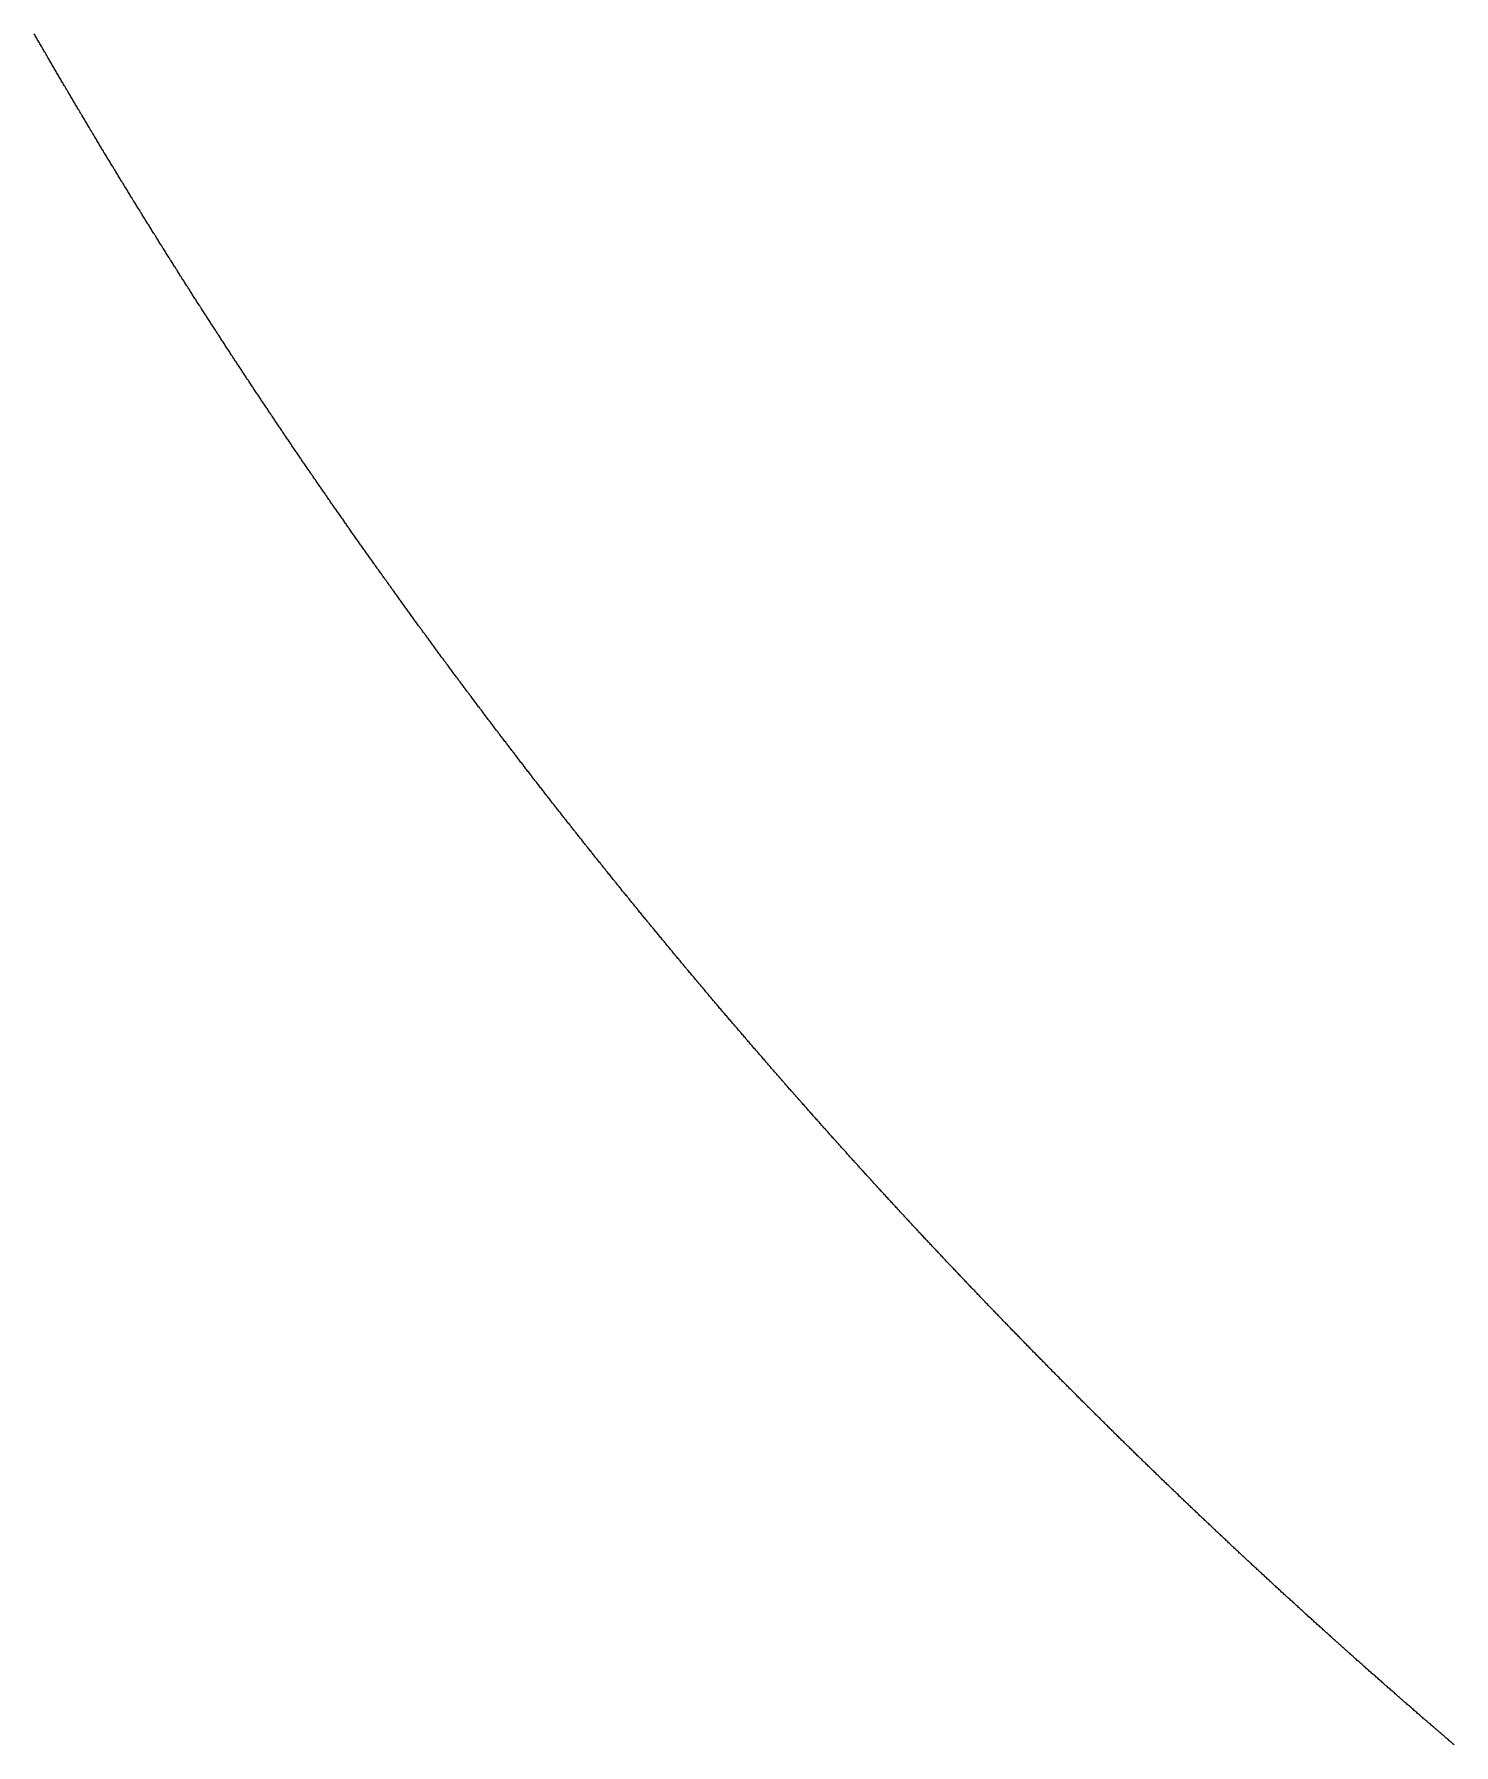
# Model space of a CAD drawing. Header units: metres. Extents: x -42.2 to 42, y -42.2 to 42.1.
# Drawn here: x -36.54 to -27.43, y -32.08 to -21.1 of the extents above; entities that cross this region are included whole.
import ezdxf

# ---------------------------------------------------------------- set-up
doc = ezdxf.new("R2010")
doc.units = ezdxf.units.M

msp = doc.modelspace()

# ---------------------------------------------------------------- linework, layer by layer
msp.add_lwpolyline([(-27.423, -32.076), (-27.429, -32.071), (-27.435, -32.066), (-27.44, -32.061), (-27.446, -32.056), (-27.451, -32.052), (-27.457, -32.047), (-27.462, -32.042), (-27.468, -32.037), (-27.474, -32.032), (-27.479, -32.028), (-27.485, -32.023), (-27.49, -32.018), (-27.496, -32.013), (-27.502, -32.008), (-27.507, -32.004), (-27.513, -31.999), (-27.518, -31.994), (-27.524, -31.989), (-27.529, -31.985), (-27.535, -31.98), (-27.541, -31.975), (-27.546, -31.97), (-27.552, -31.965), (-27.557, -31.96), (-27.563, -31.956), (-27.569, -31.951), (-27.574, -31.946), (-27.58, -31.941), (-27.585, -31.936), (-27.591, -31.932), (-27.596, -31.927), (-27.602, -31.922), (-27.607, -31.917), (-27.613, -31.912), (-27.619, -31.908), (-27.624, -31.903), (-27.63, -31.898), (-27.635, -31.893), (-27.641, -31.888), (-27.646, -31.883), (-27.652, -31.879), (-27.658, -31.874), (-27.663, -31.869), (-27.669, -31.864), (-27.674, -31.859), (-27.68, -31.855), (-27.685, -31.85), (-27.691, -31.845), (-27.696, -31.84), (-27.702, -31.835), (-27.708, -31.83), (-27.713, -31.826), (-27.719, -31.821), (-27.724, -31.816), (-27.73, -31.811), (-27.735, -31.806), (-27.741, -31.801), (-27.746, -31.797), (-27.752, -31.792), (-27.757, -31.787), (-27.763, -31.782), (-27.769, -31.777), (-27.774, -31.772), (-27.78, -31.767), (-27.785, -31.763), (-27.791, -31.758), (-27.796, -31.753), (-27.802, -31.748), (-27.807, -31.743), (-27.813, -31.738), (-27.818, -31.734), (-27.824, -31.729), (-27.829, -31.724), (-27.835, -31.719), (-27.841, -31.714), (-27.846, -31.709), (-27.852, -31.704), (-27.857, -31.7), (-27.863, -31.695), (-27.868, -31.69), (-27.874, -31.685), (-27.879, -31.68), (-27.885, -31.675), (-27.89, -31.67), (-27.896, -31.666), (-27.901, -31.661), (-27.907, -31.656), (-27.912, -31.651), (-27.918, -31.646), (-27.923, -31.641), (-27.929, -31.636), (-27.934, -31.631), (-27.94, -31.627), (-27.945, -31.622), (-27.951, -31.617), (-27.957, -31.612), (-27.962, -31.607), (-27.968, -31.602), (-27.973, -31.597), (-27.979, -31.592), (-27.984, -31.588), (-27.99, -31.583), (-27.995, -31.578), (-28.001, -31.573), (-28.006, -31.568), (-28.012, -31.563), (-28.017, -31.558), (-28.023, -31.553), (-28.028, -31.548), (-28.034, -31.544), (-28.039, -31.539), (-28.045, -31.534), (-28.05, -31.529), (-28.056, -31.524), (-28.061, -31.519), (-28.067, -31.514), (-28.072, -31.509), (-28.078, -31.504), (-28.083, -31.5), (-28.089, -31.495), (-28.094, -31.49), (-28.1, -31.485), (-28.105, -31.48), (-28.111, -31.475), (-28.116, -31.47), (-28.122, -31.465), (-28.127, -31.46), (-28.132, -31.455), (-28.138, -31.451), (-28.143, -31.446), (-28.149, -31.441), (-28.154, -31.436), (-28.16, -31.431), (-28.165, -31.426), (-28.171, -31.421), (-28.176, -31.416), (-28.182, -31.411), (-28.187, -31.406), (-28.193, -31.401), (-28.198, -31.397), (-28.204, -31.392), (-28.209, -31.387), (-28.215, -31.382), (-28.22, -31.377), (-28.226, -31.372), (-28.231, -31.367), (-28.237, -31.362), (-28.242, -31.357), (-28.247, -31.352), (-28.253, -31.347), (-28.258, -31.342), (-28.264, -31.337), (-28.269, -31.332), (-28.275, -31.328), (-28.28, -31.323), (-28.286, -31.318), (-28.291, -31.313), (-28.297, -31.308), (-28.302, -31.303), (-28.308, -31.298), (-28.313, -31.293), (-28.319, -31.288), (-28.324, -31.283), (-28.329, -31.278), (-28.335, -31.273), (-28.34, -31.268), (-28.346, -31.263), (-28.351, -31.258), (-28.357, -31.253), (-28.362, -31.249), (-28.368, -31.244), (-28.373, -31.239), (-28.378, -31.234), (-28.384, -31.229), (-28.389, -31.224), (-28.395, -31.219), (-28.4, -31.214), (-28.406, -31.209), (-28.411, -31.204), (-28.417, -31.199), (-28.422, -31.194), (-28.427, -31.189), (-28.433, -31.184), (-28.438, -31.179), (-28.444, -31.174), (-28.449, -31.169), (-28.455, -31.164), (-28.46, -31.159), (-28.466, -31.154), (-28.471, -31.149), (-28.476, -31.144), (-28.482, -31.139), (-28.487, -31.135), (-28.493, -31.13), (-28.498, -31.125), (-28.504, -31.12), (-28.509, -31.115), (-28.514, -31.11), (-28.52, -31.105), (-28.525, -31.1), (-28.531, -31.095), (-28.536, -31.09), (-28.541, -31.085), (-28.547, -31.08), (-28.552, -31.075), (-28.558, -31.07), (-28.563, -31.065), (-28.569, -31.06), (-28.574, -31.055), (-28.579, -31.05), (-28.585, -31.045), (-28.59, -31.04), (-28.596, -31.035), (-28.601, -31.03), (-28.606, -31.025), (-28.612, -31.02), (-28.617, -31.015), (-28.623, -31.01), (-28.628, -31.005), (-28.634, -31), (-28.639, -30.995), (-28.644, -30.99), (-28.65, -30.985), (-28.655, -30.98), (-28.661, -30.975), (-28.666, -30.97), (-28.671, -30.965), (-28.677, -30.96), (-28.682, -30.955), (-28.688, -30.95), (-28.693, -30.945), (-28.698, -30.94), (-28.704, -30.935), (-28.709, -30.93), (-28.715, -30.925), (-28.72, -30.92), (-28.725, -30.915), (-28.731, -30.91), (-28.736, -30.905), (-28.741, -30.9), (-28.747, -30.895), (-28.752, -30.89), (-28.758, -30.885), (-28.763, -30.88), (-28.768, -30.875), (-28.774, -30.87), (-28.779, -30.865), (-28.785, -30.86), (-28.79, -30.855), (-28.795, -30.85), (-28.801, -30.845), (-28.806, -30.84), (-28.811, -30.835), (-28.817, -30.83), (-28.822, -30.825), (-28.828, -30.82), (-28.833, -30.815), (-28.838, -30.81), (-28.844, -30.805), (-28.849, -30.8), (-28.854, -30.794), (-28.86, -30.789), (-28.865, -30.784), (-28.871, -30.779), (-28.876, -30.774), (-28.881, -30.769), (-28.887, -30.764), (-28.892, -30.759), (-28.897, -30.754), (-28.903, -30.749), (-28.908, -30.744), (-28.913, -30.739), (-28.919, -30.734), (-28.924, -30.729), (-28.93, -30.724), (-28.935, -30.719), (-28.94, -30.714), (-28.946, -30.709), (-28.951, -30.704), (-28.956, -30.699), (-28.962, -30.694), (-28.967, -30.689), (-28.972, -30.684), (-28.978, -30.678), (-28.983, -30.673), (-28.988, -30.668), (-28.994, -30.663), (-28.999, -30.658), (-29.004, -30.653), (-29.01, -30.648), (-29.015, -30.643), (-29.02, -30.638), (-29.026, -30.633), (-29.031, -30.628), (-29.036, -30.623), (-29.042, -30.618), (-29.047, -30.613), (-29.053, -30.608), (-29.058, -30.603), (-29.063, -30.597), (-29.069, -30.592), (-29.074, -30.587), (-29.079, -30.582), (-29.085, -30.577), (-29.09, -30.572), (-29.095, -30.567), (-29.101, -30.562), (-29.106, -30.557), (-29.111, -30.552), (-29.116, -30.547), (-29.122, -30.542), (-29.127, -30.537), (-29.132, -30.532), (-29.138, -30.526), (-29.143, -30.521), (-29.148, -30.516), (-29.154, -30.511), (-29.159, -30.506), (-29.164, -30.501), (-29.17, -30.496), (-29.175, -30.491), (-29.18, -30.486), (-29.186, -30.481), (-29.191, -30.476), (-29.196, -30.47), (-29.202, -30.465), (-29.207, -30.46), (-29.212, -30.455), (-29.218, -30.45), (-29.223, -30.445), (-29.228, -30.44), (-29.233, -30.435), (-29.239, -30.43), (-29.244, -30.425), (-29.249, -30.419), (-29.255, -30.414), (-29.26, -30.409), (-29.265, -30.404), (-29.271, -30.399), (-29.276, -30.394), (-29.281, -30.389), (-29.286, -30.384), (-29.292, -30.379), (-29.297, -30.374), (-29.302, -30.368), (-29.308, -30.363), (-29.313, -30.358), (-29.318, -30.353), (-29.324, -30.348), (-29.329, -30.343), (-29.334, -30.338), (-29.339, -30.333), (-29.345, -30.328), (-29.35, -30.322), (-29.355, -30.317), (-29.361, -30.312), (-29.366, -30.307), (-29.371, -30.302), (-29.376, -30.297), (-29.382, -30.292), (-29.387, -30.287), (-29.392, -30.281), (-29.398, -30.276), (-29.403, -30.271), (-29.408, -30.266), (-29.413, -30.261), (-29.419, -30.256), (-29.424, -30.251), (-29.429, -30.245), (-29.434, -30.24), (-29.44, -30.235), (-29.445, -30.23), (-29.45, -30.225), (-29.456, -30.22), (-29.461, -30.215), (-29.466, -30.21), (-29.471, -30.204), (-29.477, -30.199), (-29.482, -30.194), (-29.487, -30.189), (-29.492, -30.184), (-29.498, -30.179), (-29.503, -30.174), (-29.508, -30.168), (-29.513, -30.163), (-29.519, -30.158), (-29.524, -30.153), (-29.529, -30.148), (-29.534, -30.143), (-29.54, -30.137), (-29.545, -30.132), (-29.55, -30.127), (-29.556, -30.122), (-29.561, -30.117), (-29.566, -30.112), (-29.571, -30.107), (-29.577, -30.101), (-29.582, -30.096), (-29.587, -30.091), (-29.592, -30.086), (-29.597, -30.081), (-29.603, -30.076), (-29.608, -30.07), (-29.613, -30.065), (-29.618, -30.06), (-29.624, -30.055), (-29.629, -30.05), (-29.634, -30.045), (-29.639, -30.039), (-29.645, -30.034), (-29.65, -30.029), (-29.655, -30.024), (-29.66, -30.019), (-29.666, -30.014), (-29.671, -30.008), (-29.676, -30.003), (-29.681, -29.998), (-29.687, -29.993), (-29.692, -29.988), (-29.697, -29.982), (-29.702, -29.977), (-29.707, -29.972), (-29.713, -29.967), (-29.718, -29.962), (-29.723, -29.957), (-29.728, -29.951), (-29.734, -29.946), (-29.739, -29.941), (-29.744, -29.936), (-29.749, -29.931), (-29.754, -29.925), (-29.76, -29.92), (-29.765, -29.915), (-29.77, -29.91), (-29.775, -29.905), (-29.781, -29.899), (-29.786, -29.894), (-29.791, -29.889), (-29.796, -29.884), (-29.801, -29.879), (-29.807, -29.874), (-29.812, -29.868), (-29.817, -29.863), (-29.822, -29.858), (-29.827, -29.853), (-29.833, -29.848), (-29.838, -29.842), (-29.843, -29.837), (-29.848, -29.832), (-29.853, -29.827), (-29.859, -29.821), (-29.864, -29.816), (-29.869, -29.811), (-29.874, -29.806), (-29.879, -29.801), (-29.885, -29.795), (-29.89, -29.79), (-29.895, -29.785), (-29.9, -29.78), (-29.905, -29.775), (-29.911, -29.769), (-29.916, -29.764), (-29.921, -29.759), (-29.926, -29.754), (-29.931, -29.748), (-29.937, -29.743), (-29.942, -29.738), (-29.947, -29.733), (-29.952, -29.728), (-29.957, -29.722), (-29.962, -29.717), (-29.968, -29.712), (-29.973, -29.707), (-29.978, -29.701), (-29.983, -29.696), (-29.988, -29.691), (-29.993, -29.686), (-29.999, -29.681), (-30.004, -29.675), (-30.009, -29.67), (-30.014, -29.665), (-30.019, -29.66), (-30.025, -29.654), (-30.03, -29.649), (-30.035, -29.644), (-30.04, -29.639), (-30.045, -29.633), (-30.05, -29.628), (-30.056, -29.623), (-30.061, -29.618), (-30.066, -29.612), (-30.071, -29.607), (-30.076, -29.602), (-30.081, -29.597), (-30.087, -29.591), (-30.092, -29.586), (-30.097, -29.581), (-30.102, -29.576), (-30.107, -29.57), (-30.112, -29.565), (-30.117, -29.56), (-30.123, -29.555), (-30.128, -29.549), (-30.133, -29.544), (-30.138, -29.539), (-30.143, -29.534), (-30.148, -29.528), (-30.153, -29.523), (-30.159, -29.518), (-30.164, -29.513), (-30.169, -29.507), (-30.174, -29.502), (-30.179, -29.497), (-30.184, -29.492), (-30.19, -29.486), (-30.195, -29.481), (-30.2, -29.476), (-30.205, -29.47), (-30.21, -29.465), (-30.215, -29.46), (-30.22, -29.455), (-30.225, -29.449), (-30.231, -29.444), (-30.236, -29.439), (-30.241, -29.434), (-30.246, -29.428), (-30.251, -29.423), (-30.256, -29.418), (-30.261, -29.412), (-30.267, -29.407), (-30.272, -29.402), (-30.277, -29.397), (-30.282, -29.391), (-30.287, -29.386), (-30.292, -29.381), (-30.297, -29.375), (-30.302, -29.37), (-30.308, -29.365), (-30.313, -29.36), (-30.318, -29.354), (-30.323, -29.349), (-30.328, -29.344), (-30.333, -29.338), (-30.338, -29.333), (-30.343, -29.328), (-30.348, -29.323), (-30.354, -29.317), (-30.359, -29.312), (-30.364, -29.307), (-30.369, -29.301), (-30.374, -29.296), (-30.379, -29.291), (-30.384, -29.285), (-30.389, -29.28), (-30.394, -29.275), (-30.4, -29.27), (-30.405, -29.264), (-30.41, -29.259), (-30.415, -29.254), (-30.42, -29.248), (-30.425, -29.243), (-30.43, -29.238), (-30.435, -29.232), (-30.44, -29.227), (-30.445, -29.222), (-30.45, -29.217), (-30.456, -29.211), (-30.461, -29.206), (-30.466, -29.201), (-30.471, -29.195), (-30.476, -29.19), (-30.481, -29.185), (-30.486, -29.179), (-30.491, -29.174), (-30.496, -29.169), (-30.501, -29.163), (-30.506, -29.158), (-30.512, -29.153), (-30.517, -29.147), (-30.522, -29.142), (-30.527, -29.137), (-30.532, -29.131), (-30.537, -29.126), (-30.542, -29.121), (-30.547, -29.115), (-30.552, -29.11), (-30.557, -29.105), (-30.562, -29.099), (-30.567, -29.094), (-30.572, -29.089), (-30.578, -29.083), (-30.583, -29.078), (-30.588, -29.073), (-30.593, -29.067), (-30.598, -29.062), (-30.603, -29.057), (-30.608, -29.051), (-30.613, -29.046), (-30.618, -29.041), (-30.623, -29.035), (-30.628, -29.03), (-30.633, -29.025), (-30.638, -29.019), (-30.643, -29.014), (-30.648, -29.009), (-30.653, -29.003), (-30.659, -28.998), (-30.664, -28.993), (-30.669, -28.987), (-30.674, -28.982), (-30.679, -28.977), (-30.684, -28.971), (-30.689, -28.966), (-30.694, -28.961), (-30.699, -28.955), (-30.704, -28.95), (-30.709, -28.944), (-30.714, -28.939), (-30.719, -28.934), (-30.724, -28.928), (-30.729, -28.923), (-30.734, -28.918), (-30.739, -28.912), (-30.744, -28.907), (-30.749, -28.902), (-30.754, -28.896), (-30.759, -28.891), (-30.764, -28.885), (-30.77, -28.88), (-30.775, -28.875), (-30.78, -28.869), (-30.785, -28.864), (-30.79, -28.859), (-30.795, -28.853), (-30.8, -28.848), (-30.805, -28.842), (-30.81, -28.837), (-30.815, -28.832), (-30.82, -28.826), (-30.825, -28.821), (-30.83, -28.816), (-30.835, -28.81), (-30.84, -28.805), (-30.845, -28.799), (-30.85, -28.794), (-30.855, -28.789), (-30.86, -28.783), (-30.865, -28.778), (-30.87, -28.773), (-30.875, -28.767), (-30.88, -28.762), (-30.885, -28.756), (-30.89, -28.751), (-30.895, -28.746), (-30.9, -28.74), (-30.905, -28.735), (-30.91, -28.729), (-30.915, -28.724), (-30.92, -28.719), (-30.925, -28.713), (-30.93, -28.708), (-30.935, -28.702), (-30.94, -28.697), (-30.945, -28.692), (-30.95, -28.686), (-30.955, -28.681), (-30.96, -28.675), (-30.965, -28.67), (-30.97, -28.665), (-30.975, -28.659), (-30.98, -28.654), (-30.985, -28.648), (-30.99, -28.643), (-30.995, -28.638), (-31, -28.632), (-31.005, -28.627), (-31.01, -28.621), (-31.015, -28.616), (-31.02, -28.611), (-31.025, -28.605), (-31.03, -28.6), (-31.035, -28.594), (-31.04, -28.589), (-31.045, -28.584), (-31.05, -28.578), (-31.055, -28.573), (-31.06, -28.567), (-31.065, -28.562), (-31.07, -28.556), (-31.075, -28.551), (-31.08, -28.546), (-31.085, -28.54), (-31.09, -28.535), (-31.095, -28.529), (-31.1, -28.524), (-31.105, -28.518), (-31.11, -28.513), (-31.115, -28.508), (-31.12, -28.502), (-31.125, -28.497), (-31.13, -28.491), (-31.135, -28.486), (-31.14, -28.48), (-31.144, -28.475), (-31.149, -28.47), (-31.154, -28.464), (-31.159, -28.459), (-31.164, -28.453), (-31.169, -28.448), (-31.174, -28.442), (-31.179, -28.437), (-31.184, -28.432), (-31.189, -28.426), (-31.194, -28.421), (-31.199, -28.415), (-31.204, -28.41), (-31.209, -28.404), (-31.214, -28.399), (-31.219, -28.393), (-31.224, -28.388), (-31.229, -28.383), (-31.234, -28.377), (-31.239, -28.372), (-31.244, -28.366), (-31.248, -28.361), (-31.253, -28.355), (-31.258, -28.35), (-31.263, -28.344), (-31.268, -28.339), (-31.273, -28.333), (-31.278, -28.328), (-31.283, -28.323), (-31.288, -28.317), (-31.293, -28.312), (-31.298, -28.306), (-31.303, -28.301), (-31.308, -28.295), (-31.313, -28.29), (-31.318, -28.284), (-31.323, -28.279), (-31.327, -28.273), (-31.332, -28.268), (-31.337, -28.262), (-31.342, -28.257), (-31.347, -28.252), (-31.352, -28.246), (-31.357, -28.241), (-31.362, -28.235), (-31.367, -28.23), (-31.372, -28.224), (-31.377, -28.219), (-31.382, -28.213), (-31.387, -28.208), (-31.391, -28.202), (-31.396, -28.197), (-31.401, -28.191), (-31.406, -28.186), (-31.411, -28.18), (-31.416, -28.175), (-31.421, -28.169), (-31.426, -28.164), (-31.431, -28.158), (-31.436, -28.153), (-31.441, -28.147), (-31.445, -28.142), (-31.45, -28.136), (-31.455, -28.131), (-31.46, -28.125), (-31.465, -28.12), (-31.47, -28.115), (-31.475, -28.109), (-31.48, -28.104), (-31.485, -28.098), (-31.49, -28.093), (-31.494, -28.087), (-31.499, -28.082), (-31.504, -28.076), (-31.509, -28.071), (-31.514, -28.065), (-31.519, -28.06), (-31.524, -28.054), (-31.529, -28.049), (-31.534, -28.043), (-31.539, -28.038), (-31.543, -28.032), (-31.548, -28.027), (-31.553, -28.021), (-31.558, -28.016), (-31.563, -28.01), (-31.568, -28.005), (-31.573, -27.999), (-31.578, -27.994), (-31.582, -27.988), (-31.587, -27.982), (-31.592, -27.977), (-31.597, -27.971), (-31.602, -27.966), (-31.607, -27.96), (-31.612, -27.955), (-31.617, -27.949), (-31.621, -27.944), (-31.626, -27.938), (-31.631, -27.933), (-31.636, -27.927), (-31.641, -27.922), (-31.646, -27.916), (-31.651, -27.911), (-31.656, -27.905), (-31.66, -27.9), (-31.665, -27.894), (-31.67, -27.889), (-31.675, -27.883), (-31.68, -27.878), (-31.685, -27.872), (-31.69, -27.867), (-31.694, -27.861), (-31.699, -27.856), (-31.704, -27.85), (-31.709, -27.844), (-31.714, -27.839), (-31.719, -27.833), (-31.724, -27.828), (-31.728, -27.822), (-31.733, -27.817), (-31.738, -27.811), (-31.743, -27.806), (-31.748, -27.8), (-31.753, -27.795), (-31.757, -27.789), (-31.762, -27.784), (-31.767, -27.778), (-31.772, -27.772), (-31.777, -27.767), (-31.782, -27.761), (-31.786, -27.756), (-31.791, -27.75), (-31.796, -27.745), (-31.801, -27.739), (-31.806, -27.734), (-31.811, -27.728), (-31.815, -27.723), (-31.82, -27.717), (-31.825, -27.711), (-31.83, -27.706), (-31.835, -27.7), (-31.84, -27.695), (-31.844, -27.689), (-31.849, -27.684), (-31.854, -27.678), (-31.859, -27.673), (-31.864, -27.667), (-31.869, -27.661), (-31.873, -27.656), (-31.878, -27.65), (-31.883, -27.645), (-31.888, -27.639), (-31.893, -27.634), (-31.897, -27.628), (-31.902, -27.622), (-31.907, -27.617), (-31.912, -27.611), (-31.917, -27.606), (-31.922, -27.6), (-31.926, -27.595), (-31.931, -27.589), (-31.936, -27.583), (-31.941, -27.578), (-31.946, -27.572), (-31.95, -27.567), (-31.955, -27.561), (-31.96, -27.556), (-31.965, -27.55), (-31.97, -27.544), (-31.974, -27.539), (-31.979, -27.533), (-31.984, -27.528), (-31.989, -27.522), (-31.994, -27.517), (-31.998, -27.511), (-32.003, -27.505), (-32.008, -27.5), (-32.013, -27.494), (-32.018, -27.489), (-32.022, -27.483), (-32.027, -27.477), (-32.032, -27.472), (-32.037, -27.466), (-32.042, -27.461), (-32.046, -27.455), (-32.051, -27.45), (-32.056, -27.444), (-32.061, -27.438), (-32.065, -27.433), (-32.07, -27.427), (-32.075, -27.422), (-32.08, -27.416), (-32.085, -27.41), (-32.089, -27.405), (-32.094, -27.399), (-32.099, -27.394), (-32.104, -27.388), (-32.108, -27.382), (-32.113, -27.377), (-32.118, -27.371), (-32.123, -27.366), (-32.127, -27.36), (-32.132, -27.354), (-32.137, -27.349), (-32.142, -27.343), (-32.147, -27.337), (-32.151, -27.332), (-32.156, -27.326), (-32.161, -27.321), (-32.166, -27.315), (-32.17, -27.309), (-32.175, -27.304), (-32.18, -27.298), (-32.185, -27.293), (-32.189, -27.287), (-32.194, -27.281), (-32.199, -27.276), (-32.204, -27.27), (-32.208, -27.265), (-32.213, -27.259), (-32.218, -27.253), (-32.223, -27.248), (-32.227, -27.242), (-32.232, -27.236), (-32.237, -27.231), (-32.242, -27.225), (-32.246, -27.22), (-32.251, -27.214), (-32.256, -27.208), (-32.261, -27.203), (-32.265, -27.197), (-32.27, -27.191), (-32.275, -27.186), (-32.28, -27.18), (-32.284, -27.174), (-32.289, -27.169), (-32.294, -27.163), (-32.299, -27.158), (-32.303, -27.152), (-32.308, -27.146), (-32.313, -27.141), (-32.317, -27.135), (-32.322, -27.129), (-32.327, -27.124), (-32.332, -27.118), (-32.336, -27.112), (-32.341, -27.107), (-32.346, -27.101), (-32.351, -27.096), (-32.355, -27.09), (-32.36, -27.084), (-32.365, -27.079), (-32.369, -27.073), (-32.374, -27.067), (-32.379, -27.062), (-32.384, -27.056), (-32.388, -27.05), (-32.393, -27.045), (-32.398, -27.039), (-32.402, -27.033), (-32.407, -27.028), (-32.412, -27.022), (-32.417, -27.016), (-32.421, -27.011), (-32.426, -27.005), (-32.431, -26.999), (-32.435, -26.994), (-32.44, -26.988), (-32.445, -26.982), (-32.449, -26.977), (-32.454, -26.971), (-32.459, -26.965), (-32.464, -26.96), (-32.468, -26.954), (-32.473, -26.948), (-32.478, -26.943), (-32.482, -26.937), (-32.487, -26.931), (-32.492, -26.926), (-32.496, -26.92), (-32.501, -26.914), (-32.506, -26.909), (-32.51, -26.903), (-32.515, -26.897), (-32.52, -26.892), (-32.525, -26.886), (-32.529, -26.88), (-32.534, -26.875), (-32.539, -26.869), (-32.543, -26.863), (-32.548, -26.858), (-32.553, -26.852), (-32.557, -26.846), (-32.562, -26.841), (-32.567, -26.835), (-32.571, -26.829), (-32.576, -26.824), (-32.581, -26.818), (-32.585, -26.812), (-32.59, -26.807), (-32.595, -26.801), (-32.599, -26.795), (-32.604, -26.79), (-32.609, -26.784), (-32.613, -26.778), (-32.618, -26.772), (-32.623, -26.767), (-32.627, -26.761), (-32.632, -26.755), (-32.637, -26.75), (-32.641, -26.744), (-32.646, -26.738), (-32.651, -26.733), (-32.655, -26.727), (-32.66, -26.721), (-32.665, -26.715), (-32.669, -26.71), (-32.674, -26.704), (-32.679, -26.698), (-32.683, -26.693), (-32.688, -26.687), (-32.693, -26.681), (-32.697, -26.676), (-32.702, -26.67), (-32.707, -26.664), (-32.711, -26.658), (-32.716, -26.653), (-32.72, -26.647), (-32.725, -26.641), (-32.73, -26.636), (-32.734, -26.63), (-32.739, -26.624), (-32.744, -26.618), (-32.748, -26.613), (-32.753, -26.607), (-32.758, -26.601), (-32.762, -26.596), (-32.767, -26.59), (-32.771, -26.584), (-32.776, -26.578), (-32.781, -26.573), (-32.785, -26.567), (-32.79, -26.561), (-32.795, -26.556), (-32.799, -26.55), (-32.804, -26.544), (-32.809, -26.538), (-32.813, -26.533), (-32.818, -26.527), (-32.822, -26.521), (-32.827, -26.516), (-32.832, -26.51), (-32.836, -26.504), (-32.841, -26.498), (-32.845, -26.493), (-32.85, -26.487), (-32.855, -26.481), (-32.859, -26.475), (-32.864, -26.47), (-32.869, -26.464), (-32.873, -26.458), (-32.878, -26.452), (-32.882, -26.447), (-32.887, -26.441), (-32.892, -26.435), (-32.896, -26.43), (-32.901, -26.424), (-32.905, -26.418), (-32.91, -26.412), (-32.915, -26.407), (-32.919, -26.401), (-32.924, -26.395), (-32.928, -26.389), (-32.933, -26.384), (-32.938, -26.378), (-32.942, -26.372), (-32.947, -26.366), (-32.951, -26.361), (-32.956, -26.355), (-32.961, -26.349), (-32.965, -26.343), (-32.97, -26.338), (-32.974, -26.332), (-32.979, -26.326), (-32.984, -26.32), (-32.988, -26.315), (-32.993, -26.309), (-32.997, -26.303), (-33.002, -26.297), (-33.006, -26.292), (-33.011, -26.286), (-33.016, -26.28), (-33.02, -26.274), (-33.025, -26.268), (-33.029, -26.263), (-33.034, -26.257), (-33.038, -26.251), (-33.043, -26.245), (-33.048, -26.24), (-33.052, -26.234), (-33.057, -26.228), (-33.061, -26.222), (-33.066, -26.217), (-33.07, -26.211), (-33.075, -26.205), (-33.08, -26.199), (-33.084, -26.193), (-33.089, -26.188), (-33.093, -26.182), (-33.098, -26.176), (-33.102, -26.17), (-33.107, -26.165), (-33.112, -26.159), (-33.116, -26.153), (-33.121, -26.147), (-33.125, -26.141), (-33.13, -26.136), (-33.134, -26.13), (-33.139, -26.124), (-33.143, -26.118), (-33.148, -26.113), (-33.152, -26.107), (-33.157, -26.101), (-33.162, -26.095), (-33.166, -26.089), (-33.171, -26.084), (-33.175, -26.078), (-33.18, -26.072), (-33.184, -26.066), (-33.189, -26.06), (-33.193, -26.055), (-33.198, -26.049), (-33.202, -26.043), (-33.207, -26.037), (-33.212, -26.032), (-33.216, -26.026), (-33.221, -26.02), (-33.225, -26.014), (-33.23, -26.008), (-33.234, -26.003), (-33.239, -25.997), (-33.243, -25.991), (-33.248, -25.985), (-33.252, -25.979), (-33.257, -25.974), (-33.261, -25.968), (-33.266, -25.962), (-33.27, -25.956), (-33.275, -25.95), (-33.279, -25.944), (-33.284, -25.939), (-33.289, -25.933), (-33.293, -25.927), (-33.298, -25.921), (-33.302, -25.915), (-33.307, -25.91), (-33.311, -25.904), (-33.316, -25.898), (-33.32, -25.892), (-33.325, -25.886), (-33.329, -25.881), (-33.334, -25.875), (-33.338, -25.869), (-33.343, -25.863), (-33.347, -25.857), (-33.352, -25.851), (-33.356, -25.846), (-33.361, -25.84), (-33.365, -25.834), (-33.37, -25.828), (-33.374, -25.822), (-33.379, -25.817), (-33.383, -25.811), (-33.388, -25.805), (-33.392, -25.799), (-33.397, -25.793), (-33.401, -25.787), (-33.406, -25.782), (-33.41, -25.776), (-33.415, -25.77), (-33.419, -25.764), (-33.424, -25.758), (-33.428, -25.752), (-33.433, -25.747), (-33.437, -25.741), (-33.442, -25.735), (-33.446, -25.729), (-33.451, -25.723), (-33.455, -25.717), (-33.459, -25.712), (-33.464, -25.706), (-33.468, -25.7), (-33.473, -25.694), (-33.477, -25.688), (-33.482, -25.682), (-33.486, -25.677), (-33.491, -25.671), (-33.495, -25.665), (-33.5, -25.659), (-33.504, -25.653), (-33.509, -25.647), (-33.513, -25.641), (-33.518, -25.636), (-33.522, -25.63), (-33.527, -25.624), (-33.531, -25.618), (-33.535, -25.612), (-33.54, -25.606), (-33.544, -25.601), (-33.549, -25.595), (-33.553, -25.589), (-33.558, -25.583), (-33.562, -25.577), (-33.567, -25.571), (-33.571, -25.565), (-33.576, -25.56), (-33.58, -25.554), (-33.584, -25.548), (-33.589, -25.542), (-33.593, -25.536), (-33.598, -25.53), (-33.602, -25.524), (-33.607, -25.518), (-33.611, -25.513), (-33.616, -25.507), (-33.62, -25.501), (-33.625, -25.495), (-33.629, -25.489), (-33.633, -25.483), (-33.638, -25.477), (-33.642, -25.472), (-33.647, -25.466), (-33.651, -25.46), (-33.656, -25.454), (-33.66, -25.448), (-33.664, -25.442), (-33.669, -25.436), (-33.673, -25.43), (-33.678, -25.425), (-33.682, -25.419), (-33.687, -25.413), (-33.691, -25.407), (-33.695, -25.401), (-33.7, -25.395), (-33.704, -25.389), (-33.709, -25.383), (-33.713, -25.378), (-33.718, -25.372), (-33.722, -25.366), (-33.726, -25.36), (-33.731, -25.354), (-33.735, -25.348), (-33.74, -25.342), (-33.744, -25.336), (-33.748, -25.33), (-33.753, -25.325), (-33.757, -25.319), (-33.762, -25.313), (-33.766, -25.307), (-33.771, -25.301), (-33.775, -25.295), (-33.779, -25.289), (-33.784, -25.283), (-33.788, -25.277), (-33.793, -25.271), (-33.797, -25.266), (-33.801, -25.26), (-33.806, -25.254), (-33.81, -25.248), (-33.815, -25.242), (-33.819, -25.236), (-33.823, -25.23), (-33.828, -25.224), (-33.832, -25.218), (-33.837, -25.212), (-33.841, -25.207), (-33.845, -25.201), (-33.85, -25.195), (-33.854, -25.189), (-33.858, -25.183), (-33.863, -25.177), (-33.867, -25.171), (-33.872, -25.165), (-33.876, -25.159), (-33.88, -25.153), (-33.885, -25.147), (-33.889, -25.142), (-33.894, -25.136), (-33.898, -25.13), (-33.902, -25.124), (-33.907, -25.118), (-33.911, -25.112), (-33.915, -25.106), (-33.92, -25.1), (-33.924, -25.094), (-33.929, -25.088), (-33.933, -25.082), (-33.937, -25.076), (-33.942, -25.071), (-33.946, -25.065), (-33.95, -25.059), (-33.955, -25.053), (-33.959, -25.047), (-33.963, -25.041), (-33.968, -25.035), (-33.972, -25.029), (-33.977, -25.023), (-33.981, -25.017), (-33.985, -25.011), (-33.99, -25.005), (-33.994, -24.999), (-33.998, -24.993), (-34.003, -24.988), (-34.007, -24.982), (-34.007, -24.982), (-34.011, -24.976), (-34.016, -24.97), (-34.02, -24.964), (-34.024, -24.958), (-34.029, -24.952), (-34.033, -24.946), (-34.037, -24.94), (-34.042, -24.934), (-34.046, -24.928), (-34.05, -24.922), (-34.055, -24.916), (-34.059, -24.91), (-34.063, -24.904), (-34.068, -24.898), (-34.072, -24.893), (-34.076, -24.887), (-34.081, -24.881), (-34.085, -24.875), (-34.089, -24.869), (-34.094, -24.863), (-34.098, -24.857), (-34.102, -24.851), (-34.107, -24.845), (-34.111, -24.839), (-34.115, -24.833), (-34.12, -24.827), (-34.124, -24.821), (-34.128, -24.815), (-34.133, -24.809), (-34.137, -24.803), (-34.141, -24.797), (-34.146, -24.791), (-34.15, -24.785), (-34.154, -24.78), (-34.159, -24.774), (-34.163, -24.768), (-34.167, -24.762), (-34.172, -24.756), (-34.176, -24.75), (-34.18, -24.744), (-34.184, -24.738), (-34.189, -24.732), (-34.193, -24.726), (-34.197, -24.72), (-34.202, -24.714), (-34.206, -24.708), (-34.21, -24.702), (-34.215, -24.696), (-34.219, -24.69), (-34.223, -24.684), (-34.227, -24.678), (-34.232, -24.672), (-34.236, -24.666), (-34.24, -24.66), (-34.245, -24.654), (-34.249, -24.648), (-34.253, -24.642), (-34.258, -24.636), (-34.262, -24.63), (-34.266, -24.624), (-34.27, -24.618), (-34.275, -24.612), (-34.279, -24.606), (-34.283, -24.6), (-34.288, -24.594), (-34.292, -24.588), (-34.296, -24.583), (-34.3, -24.577), (-34.305, -24.571), (-34.309, -24.565), (-34.313, -24.559), (-34.317, -24.553), (-34.322, -24.547), (-34.326, -24.541), (-34.33, -24.535), (-34.335, -24.529), (-34.339, -24.523), (-34.343, -24.517), (-34.347, -24.511), (-34.352, -24.505), (-34.356, -24.499), (-34.36, -24.493), (-34.364, -24.487), (-34.369, -24.481), (-34.373, -24.475), (-34.377, -24.469), (-34.381, -24.463), (-34.386, -24.457), (-34.39, -24.451), (-34.394, -24.445), (-34.398, -24.439), (-34.403, -24.433), (-34.407, -24.427), (-34.411, -24.421), (-34.415, -24.415), (-34.42, -24.409), (-34.424, -24.403), (-34.428, -24.397), (-34.432, -24.391), (-34.437, -24.385), (-34.441, -24.379), (-34.445, -24.373), (-34.449, -24.367), (-34.454, -24.361), (-34.458, -24.355), (-34.462, -24.349), (-34.466, -24.343), (-34.471, -24.337), (-34.475, -24.331), (-34.479, -24.325), (-34.483, -24.319), (-34.488, -24.313), (-34.492, -24.307), (-34.496, -24.301), (-34.5, -24.294), (-34.505, -24.288), (-34.509, -24.282), (-34.513, -24.276), (-34.517, -24.27), (-34.521, -24.264), (-34.526, -24.258), (-34.53, -24.252), (-34.534, -24.246), (-34.538, -24.24), (-34.543, -24.234), (-34.547, -24.228), (-34.551, -24.222), (-34.555, -24.216), (-34.559, -24.21), (-34.564, -24.204), (-34.568, -24.198), (-34.572, -24.192), (-34.576, -24.186), (-34.58, -24.18), (-34.585, -24.174), (-34.589, -24.168), (-34.593, -24.162), (-34.597, -24.156), (-34.602, -24.15), (-34.606, -24.144), (-34.61, -24.138), (-34.614, -24.132), (-34.618, -24.126), (-34.623, -24.12), (-34.627, -24.114), (-34.631, -24.108), (-34.635, -24.102), (-34.639, -24.095), (-34.643, -24.089), (-34.648, -24.083), (-34.652, -24.077), (-34.656, -24.071), (-34.66, -24.065), (-34.664, -24.059), (-34.669, -24.053), (-34.673, -24.047), (-34.677, -24.041), (-34.681, -24.035), (-34.685, -24.029), (-34.69, -24.023), (-34.694, -24.017), (-34.698, -24.011), (-34.702, -24.005), (-34.706, -23.999), (-34.71, -23.993), (-34.715, -23.987), (-34.719, -23.981), (-34.723, -23.974), (-34.727, -23.968), (-34.731, -23.962), (-34.735, -23.956), (-34.74, -23.95), (-34.744, -23.944), (-34.748, -23.938), (-34.752, -23.932), (-34.756, -23.926), (-34.761, -23.92), (-34.765, -23.914), (-34.769, -23.908), (-34.773, -23.902), (-34.777, -23.896), (-34.781, -23.89), (-34.785, -23.884), (-34.79, -23.877), (-34.794, -23.871), (-34.798, -23.865), (-34.802, -23.859), (-34.806, -23.853), (-34.81, -23.847), (-34.815, -23.841), (-34.819, -23.835), (-34.823, -23.829), (-34.827, -23.823), (-34.831, -23.817), (-34.835, -23.811), (-34.839, -23.805), (-34.844, -23.798), (-34.848, -23.792), (-34.852, -23.786), (-34.856, -23.78), (-34.86, -23.774), (-34.864, -23.768), (-34.868, -23.762), (-34.873, -23.756), (-34.877, -23.75), (-34.881, -23.744), (-34.885, -23.738), (-34.889, -23.732), (-34.893, -23.725), (-34.897, -23.719), (-34.901, -23.713), (-34.906, -23.707), (-34.91, -23.701), (-34.914, -23.695), (-34.918, -23.689), (-34.922, -23.683), (-34.926, -23.677), (-34.93, -23.671), (-34.934, -23.665), (-34.939, -23.658), (-34.943, -23.652), (-34.947, -23.646), (-34.951, -23.64), (-34.955, -23.634), (-34.959, -23.628), (-34.963, -23.622), (-34.967, -23.616), (-34.971, -23.61), (-34.976, -23.604), (-34.98, -23.597), (-34.984, -23.591), (-34.988, -23.585), (-34.992, -23.579), (-34.996, -23.573), (-35, -23.567), (-35.004, -23.561), (-35.008, -23.555), (-35.013, -23.549), (-35.017, -23.543), (-35.021, -23.536), (-35.025, -23.53), (-35.029, -23.524), (-35.033, -23.518), (-35.037, -23.512), (-35.041, -23.506), (-35.045, -23.5), (-35.049, -23.494), (-35.053, -23.488), (-35.058, -23.481), (-35.062, -23.475), (-35.066, -23.469), (-35.07, -23.463), (-35.074, -23.457), (-35.078, -23.451), (-35.082, -23.445), (-35.086, -23.439), (-35.09, -23.432), (-35.094, -23.426), (-35.098, -23.42), (-35.102, -23.414), (-35.107, -23.408), (-35.111, -23.402), (-35.115, -23.396), (-35.119, -23.39), (-35.123, -23.383), (-35.127, -23.377), (-35.131, -23.371), (-35.135, -23.365), (-35.139, -23.359), (-35.143, -23.353), (-35.147, -23.347), (-35.151, -23.341), (-35.155, -23.334), (-35.159, -23.328), (-35.163, -23.322), (-35.168, -23.316), (-35.172, -23.31), (-35.176, -23.304), (-35.18, -23.298), (-35.184, -23.291), (-35.188, -23.285), (-35.192, -23.279), (-35.196, -23.273), (-35.2, -23.267), (-35.204, -23.261), (-35.208, -23.255), (-35.212, -23.248), (-35.216, -23.242), (-35.22, -23.236), (-35.224, -23.23), (-35.228, -23.224), (-35.232, -23.218), (-35.236, -23.212), (-35.24, -23.205), (-35.244, -23.199), (-35.249, -23.193), (-35.253, -23.187), (-35.257, -23.181), (-35.261, -23.175), (-35.265, -23.169), (-35.269, -23.162), (-35.273, -23.156), (-35.277, -23.15), (-35.281, -23.144), (-35.285, -23.138), (-35.289, -23.132), (-35.293, -23.125), (-35.297, -23.119), (-35.301, -23.113), (-35.305, -23.107), (-35.309, -23.101), (-35.313, -23.095), (-35.317, -23.088), (-35.321, -23.082), (-35.325, -23.076), (-35.329, -23.07), (-35.333, -23.064), (-35.337, -23.058), (-35.341, -23.052), (-35.345, -23.045), (-35.349, -23.039), (-35.353, -23.033), (-35.357, -23.027), (-35.361, -23.021), (-35.365, -23.014), (-35.369, -23.008), (-35.373, -23.002), (-35.377, -22.996), (-35.381, -22.99), (-35.385, -22.984), (-35.389, -22.977), (-35.393, -22.971), (-35.397, -22.965), (-35.401, -22.959), (-35.405, -22.953), (-35.409, -22.947), (-35.413, -22.94), (-35.417, -22.934), (-35.421, -22.928), (-35.425, -22.922), (-35.429, -22.916), (-35.433, -22.909), (-35.437, -22.903), (-35.441, -22.897), (-35.445, -22.891), (-35.449, -22.885), (-35.453, -22.879), (-35.457, -22.872), (-35.461, -22.866), (-35.465, -22.86), (-35.469, -22.854), (-35.473, -22.848), (-35.477, -22.841), (-35.481, -22.835), (-35.485, -22.829), (-35.489, -22.823), (-35.493, -22.817), (-35.497, -22.81), (-35.501, -22.804), (-35.505, -22.798), (-35.509, -22.792), (-35.513, -22.786), (-35.517, -22.78), (-35.521, -22.773), (-35.525, -22.767), (-35.528, -22.761), (-35.532, -22.755), (-35.536, -22.749), (-35.54, -22.742), (-35.544, -22.736), (-35.548, -22.73), (-35.552, -22.724), (-35.556, -22.717), (-35.56, -22.711), (-35.564, -22.705), (-35.568, -22.699), (-35.572, -22.693), (-35.576, -22.686), (-35.58, -22.68), (-35.584, -22.674), (-35.588, -22.668), (-35.592, -22.662), (-35.596, -22.655), (-35.6, -22.649), (-35.604, -22.643), (-35.608, -22.637), (-35.611, -22.631), (-35.615, -22.624), (-35.619, -22.618), (-35.623, -22.612), (-35.627, -22.606), (-35.631, -22.599), (-35.635, -22.593), (-35.639, -22.587), (-35.643, -22.581), (-35.647, -22.575), (-35.651, -22.568), (-35.655, -22.562), (-35.659, -22.556), (-35.663, -22.55), (-35.667, -22.544), (-35.67, -22.537), (-35.674, -22.531), (-35.678, -22.525), (-35.682, -22.519), (-35.686, -22.512), (-35.69, -22.506), (-35.694, -22.5), (-35.698, -22.494), (-35.702, -22.487), (-35.706, -22.481), (-35.71, -22.475), (-35.714, -22.469), (-35.717, -22.463), (-35.721, -22.456), (-35.725, -22.45), (-35.729, -22.444), (-35.733, -22.438), (-35.737, -22.431), (-35.741, -22.425), (-35.745, -22.419), (-35.749, -22.413), (-35.753, -22.406), (-35.756, -22.4), (-35.76, -22.394), (-35.764, -22.388), (-35.768, -22.381), (-35.772, -22.375), (-35.776, -22.369), (-35.78, -22.363), (-35.784, -22.356), (-35.788, -22.35), (-35.792, -22.344), (-35.795, -22.338), (-35.799, -22.332), (-35.803, -22.325), (-35.807, -22.319), (-35.811, -22.313), (-35.815, -22.307), (-35.819, -22.3), (-35.823, -22.294), (-35.826, -22.288), (-35.83, -22.282), (-35.834, -22.275), (-35.838, -22.269), (-35.842, -22.263), (-35.846, -22.256), (-35.85, -22.25), (-35.854, -22.244), (-35.857, -22.238), (-35.861, -22.231), (-35.865, -22.225), (-35.869, -22.219), (-35.873, -22.213), (-35.877, -22.206), (-35.881, -22.2), (-35.885, -22.194), (-35.888, -22.188), (-35.892, -22.181), (-35.896, -22.175), (-35.9, -22.169), (-35.904, -22.163), (-35.908, -22.156), (-35.912, -22.15), (-35.915, -22.144), (-35.919, -22.138), (-35.923, -22.131), (-35.927, -22.125), (-35.931, -22.119), (-35.935, -22.112), (-35.939, -22.106), (-35.942, -22.1), (-35.946, -22.094), (-35.95, -22.087), (-35.954, -22.081), (-35.958, -22.075), (-35.962, -22.069), (-35.965, -22.062), (-35.969, -22.056), (-35.973, -22.05), (-35.977, -22.043), (-35.981, -22.037), (-35.985, -22.031), (-35.988, -22.025), (-35.992, -22.018), (-35.996, -22.012), (-36, -22.006), (-36.004, -21.999), (-36.008, -21.993), (-36.011, -21.987), (-36.015, -21.981), (-36.019, -21.974), (-36.023, -21.968), (-36.027, -21.962), (-36.031, -21.955), (-36.034, -21.949), (-36.038, -21.943), (-36.042, -21.937), (-36.046, -21.93), (-36.05, -21.924), (-36.053, -21.918), (-36.057, -21.911), (-36.061, -21.905), (-36.065, -21.899), (-36.069, -21.893), (-36.073, -21.886), (-36.076, -21.88), (-36.08, -21.874), (-36.084, -21.867), (-36.088, -21.861), (-36.092, -21.855), (-36.095, -21.848), (-36.099, -21.842), (-36.103, -21.836), (-36.107, -21.83), (-36.111, -21.823), (-36.114, -21.817), (-36.118, -21.811), (-36.122, -21.804), (-36.126, -21.798), (-36.13, -21.792), (-36.133, -21.785), (-36.137, -21.779), (-36.141, -21.773), (-36.145, -21.767), (-36.149, -21.76), (-36.152, -21.754), (-36.156, -21.748), (-36.16, -21.741), (-36.164, -21.735), (-36.167, -21.729), (-36.171, -21.722), (-36.175, -21.716), (-36.179, -21.71), (-36.183, -21.703), (-36.186, -21.697), (-36.19, -21.691), (-36.194, -21.684), (-36.198, -21.678), (-36.201, -21.672), (-36.205, -21.666), (-36.209, -21.659), (-36.213, -21.653), (-36.216, -21.647), (-36.22, -21.64), (-36.224, -21.634), (-36.228, -21.628), (-36.232, -21.621), (-36.235, -21.615), (-36.239, -21.609), (-36.243, -21.602), (-36.247, -21.596), (-36.25, -21.59), (-36.254, -21.583), (-36.258, -21.577), (-36.262, -21.571), (-36.265, -21.564), (-36.269, -21.558), (-36.273, -21.552), (-36.277, -21.545), (-36.28, -21.539), (-36.284, -21.533), (-36.288, -21.526), (-36.292, -21.52), (-36.295, -21.514), (-36.299, -21.507), (-36.303, -21.501), (-36.307, -21.495), (-36.31, -21.488), (-36.314, -21.482), (-36.318, -21.476), (-36.322, -21.469), (-36.325, -21.463), (-36.329, -21.457), (-36.333, -21.45), (-36.336, -21.444), (-36.34, -21.438), (-36.344, -21.431), (-36.348, -21.425), (-36.351, -21.419), (-36.355, -21.412), (-36.359, -21.406), (-36.363, -21.4), (-36.366, -21.393), (-36.37, -21.387), (-36.374, -21.381), (-36.377, -21.374), (-36.381, -21.368), (-36.385, -21.361), (-36.389, -21.355), (-36.392, -21.349), (-36.396, -21.342), (-36.4, -21.336), (-36.403, -21.33), (-36.407, -21.323), (-36.411, -21.317), (-36.415, -21.311), (-36.418, -21.304), (-36.422, -21.298), (-36.426, -21.292), (-36.429, -21.285), (-36.433, -21.279), (-36.437, -21.273), (-36.441, -21.266), (-36.444, -21.26), (-36.448, -21.253), (-36.452, -21.247), (-36.455, -21.241), (-36.459, -21.234), (-36.463, -21.228), (-36.466, -21.222), (-36.47, -21.215), (-36.474, -21.209), (-36.478, -21.203), (-36.481, -21.196), (-36.485, -21.19), (-36.489, -21.183), (-36.492, -21.177), (-36.496, -21.171), (-36.5, -21.164), (-36.503, -21.158), (-36.507, -21.152), (-36.511, -21.145), (-36.514, -21.139), (-36.518, -21.132), (-36.522, -21.126), (-36.525, -21.12), (-36.529, -21.113), (-36.533, -21.107), (-36.536, -21.101), (-36.54, -21.094)])

doc.saveas('drawing.dxf')
